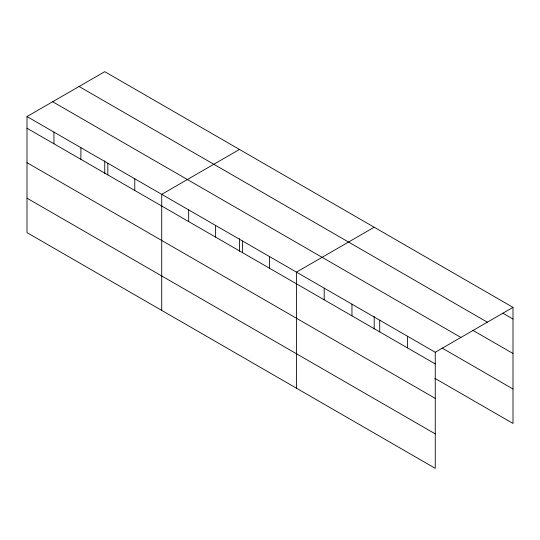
<?xml version="1.0" encoding="UTF-8"?>
<svg xmlns="http://www.w3.org/2000/svg" width="540" height="540" viewBox="0 0 540 540"><rect width="100%" height="100%" fill="white"/><g stroke="black" fill="none" stroke-linecap="round" stroke-linejoin="round"><path stroke-width="0.81" d="M27 116.559L435.247 352.262L435.247 468.329L27 232.625L27 116.559L104.753 71.672L513 307.375L513 423.441L434.828 378.311M239.476 149.452L161.723 194.346L161.723 310.412M374.193 227.232L296.447 272.126L296.447 388.193M435.247 352.262L513 307.375M502.774 313.139L513 319.039M79.097 86.488L487.343 322.184M472.817 330.291L513 353.491M52.657 101.75L460.904 337.446M442.139 348.077L513 388.989M27 128.23L435.247 363.933M27 162.682L435.247 398.385M27 198.18L435.247 433.877M407.484 336.231L407.484 347.902M379.728 320.207L379.728 331.877M374.193 316.413L374.193 329.015M351.965 304.182L351.965 315.846M324.203 288.151L324.203 299.822M269.5 256.568L269.5 268.238M242.554 241.009L242.554 252.679M239.476 238.633L239.476 251.235M215.609 225.457L215.609 237.128M188.669 209.898L188.669 221.569M134.777 178.787L134.777 190.458M107.831 163.228L107.831 174.899M104.753 160.853L104.753 173.455M80.892 147.677L80.892 159.341M53.946 132.118L53.946 143.789"/></g></svg>
